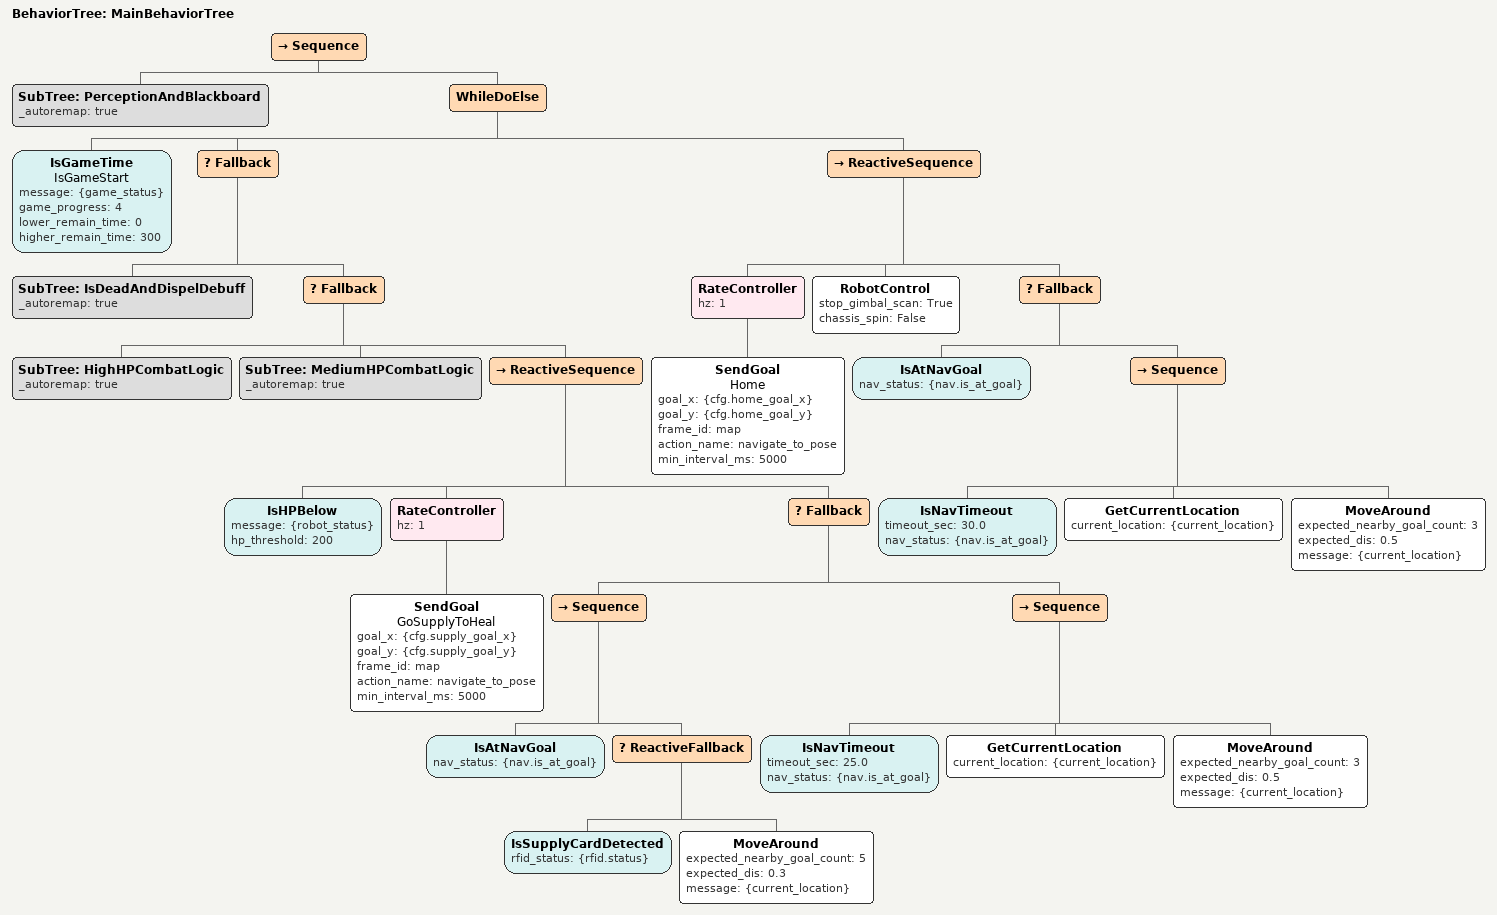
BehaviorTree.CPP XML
<?xml version="1.0" encoding="UTF-8"?>
<root BTCPP_format="4"
      main_tree_to_execute="MainBehaviorTree">

    <include path="HighHP_combat_logic.xml"/>
    <include path="MediumHP_combat_logic.xml"/>
    <include path="perception_and_blackboard.xml"/>
    <include path="IsDeadAndDispelDebuff.xml"/>

    <BehaviorTree ID="MainBehaviorTree">
        <Sequence>
            <!-- 用Sequence包裹所有节点，确保BehaviorTree只有1个子节点 -->
            <!-- 订阅数据并写入黑板 -->
            <SubTree ID="PerceptionAndBlackboard" _autoremap="true"/>
            <WhileDoElse>
                <IsGameTime name="IsGameStart"
                        message="{game_status}"
                        game_progress="4"
                        lower_remain_time="0"
                        higher_remain_time="300"/>
                <Fallback>
                    <!--判断战亡，若战亡，执行解除虚弱状态操作 -->
                    <SubTree ID="IsDeadAndDispelDebuff" _autoremap="true"/>
                    <!-- 处于存活状态则进入战斗/占点逻辑 -->
                    <Fallback>

                        <!-- 高血量战斗逻辑 (HP ≥ 300) -->
                        <SubTree ID="HighHPCombatLogic" _autoremap="true"/>
                        <!-- 中血量战斗逻辑 (200 ≤ HP < 300) -->
                        <SubTree ID="MediumHPCombatLogic" _autoremap="true"/>

                        <!-- 低血量(<200)：无条件回补给区回血 -->
                        <ReactiveSequence>
                            <IsHPBelow message="{robot_status}" hp_threshold="200"/>
                            <RateController hz="1">
                                <SendGoal name="GoSupplyToHeal"
                                        goal_x="{cfg.supply_goal_x}"
                                        goal_y="{cfg.supply_goal_y}"
                                        frame_id="map"
                                        action_name="navigate_to_pose"
                                        min_interval_ms="5000"/>
                            </RateController>
                            <Fallback>
                                <!-- 正常到达补给区 → RFID 感应 + 微调 -->
                                <Sequence>
                                    <IsAtNavGoal nav_status="{nav.is_at_goal}"/>
                                    <ReactiveFallback>
                                        <IsSupplyCardDetected rfid_status="{rfid.status}"/>
                                        <MoveAround expected_nearby_goal_count="5"
                                                    expected_dis="0.3"
                                                    message="{current_location}"/>
                                    </ReactiveFallback>
                                </Sequence>
                                <!-- Recovery: 导航超时(25s) → 随机移动脱困后继续回补给 -->
                                <Sequence>
                                    <IsNavTimeout timeout_sec="25.0"
                                                  nav_status="{nav.is_at_goal}"/>
                                    <GetCurrentLocation current_location="{current_location}"/>
                                    <MoveAround expected_nearby_goal_count="3"
                                                expected_dis="0.5"
                                                message="{current_location}"/>
                                </Sequence>
                            </Fallback>
                        </ReactiveSequence>

                    </Fallback>
                </Fallback>
                <!-- 非比赛阶段停止云台和旋转，回家 -->
                <ReactiveSequence>
                    <RateController hz="1">
                        <SendGoal name="Home"
                            goal_x="{cfg.home_goal_x}"
                            goal_y="{cfg.home_goal_y}"
                            frame_id="map"
                            action_name="navigate_to_pose"
                            min_interval_ms="5000"/>
                    </RateController>
                    <RobotControl stop_gimbal_scan="True"
                                    chassis_spin="False"/>
                    <!-- Recovery: 回家超时(30s) → 随机移动脱困 -->
                    <Fallback>
                        <IsAtNavGoal nav_status="{nav.is_at_goal}"/>
                        <Sequence>
                            <IsNavTimeout timeout_sec="30.0"
                                          nav_status="{nav.is_at_goal}"/>
                            <GetCurrentLocation current_location="{current_location}"/>
                            <MoveAround expected_nearby_goal_count="3"
                                        expected_dis="0.5"
                                        message="{current_location}"/>
                        </Sequence>
                    </Fallback>
                </ReactiveSequence>
            </WhileDoElse>
        </Sequence>
    </BehaviorTree>

</root>
